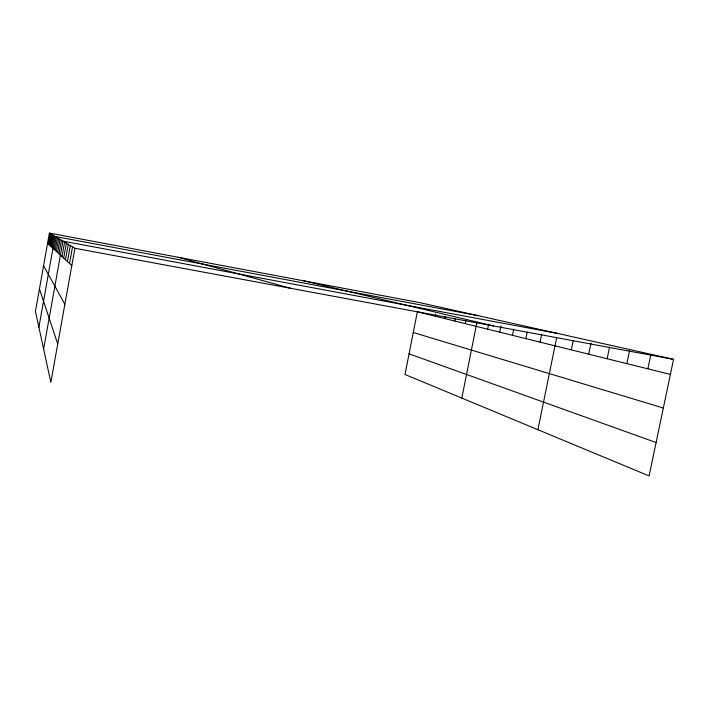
<?xml version="1.0" encoding="UTF-8"?>
<svg xmlns="http://www.w3.org/2000/svg" width="709" height="709" viewBox="0 0 709 709"><rect width="100%" height="100%" fill="white"/><g stroke="black" fill="none" stroke-linecap="round" stroke-linejoin="round"><path stroke-width="1.06" d="M49.391 233.084L35.45 311.375L50.853 382.364L74.915 248.274L49.391 233.084L419.179 302.504L673.55 359.348L649.081 475.916L405.007 374.485L417.353 311.783L670.386 374.396M48.389 243.905L50.233 233.58M49.222 244.676L51.101 234.103M50.091 245.491L52.023 234.652M51.013 246.333L52.989 235.228M51.97 247.228L54.008 235.831M38.889 327.221L55.08 236.469L478.274 315.709M54.061 249.16L56.206 237.143M55.196 250.215L57.402 237.852M56.392 251.323L58.661 238.605M57.659 252.501L59.999 239.394M59.007 253.742L61.417 240.245M43.63 349.076L62.933 241.14L557.54 333.425M62.011 256.534L64.59 242.132M63.695 258.094L66.362 243.187M65.503 259.769L68.268 244.321M67.444 261.568L70.315 245.544M69.544 263.509L72.531 246.856M435.211 316.205L435.636 314.052M444.756 318.563L445.146 316.577M454.735 321.035L455.134 319.006M465.184 323.614L465.804 320.503M461.807 398.086L476.997 322.081M487.659 329.18L488.643 324.235M499.748 332.175L500.971 326.087M512.474 335.322L513.741 329.073M525.892 338.636L527.186 332.229M540.045 342.146L541.685 334.09M537.901 429.716L556.698 337.564M571.33 349.883L573.297 340.293M588.683 354.181L590.978 343.014M607.143 358.745L609.518 347.233M626.827 363.62L629.521 350.636M647.858 368.822L650.897 354.287M74.915 248.274L673.55 359.348M303.674 280.817L493.482 325.936M178.127 257.252L290.77 288.324M413.267 332.512L663.332 408.012M409.075 353.835L656.091 442.531M47.592 243.178L71.804 265.6M43.577 265.733L64.865 304.285M39.447 288.918L57.739 343.98"/></g></svg>
